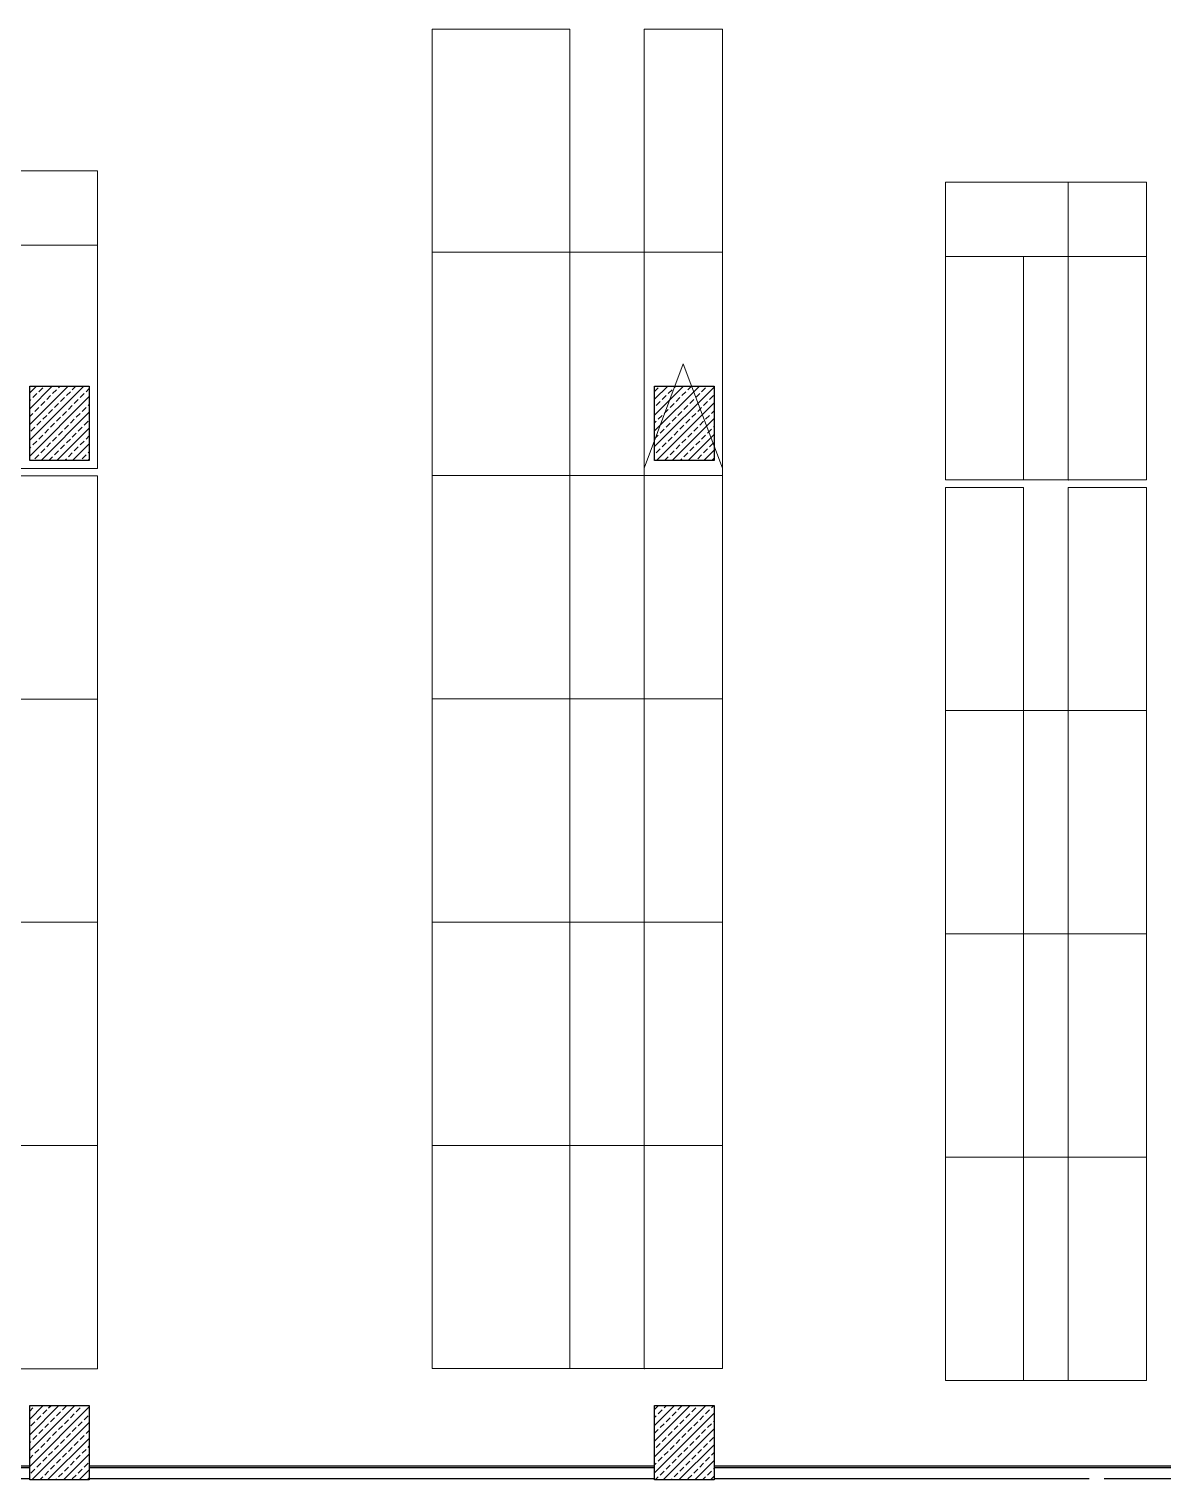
# Model space of a CAD drawing. Header units: metres. Extents: x -20317 to 2216, y -10281 to 3094.
# Drawn here: x -6799 to -5275, y -8096 to -6146 of the extents above; entities that cross this region are included whole.
import ezdxf

# ---------------------------------------------------------------- set-up
doc = ezdxf.new("R2010")
doc.units = ezdxf.units.M
doc.header["$MEASUREMENT"] = 0
doc.layers.get('0').update_dxf_attribs({"color": 30, "lineweight": 0})
for name, color, linetype in [('AG-PLASTER', 73, 'Continuous'), ('V-0_Hatch_Concrete', 252, 'Continuous'), ('V-2_Column', 160, 'Continuous')]:
    doc.layers.add(name, color=color, linetype=linetype)
doc.layers.add('AG-Wall', color=4, linetype='Continuous', lineweight=20)
doc.layers.add('SP1-Equipment', color=4, linetype='Continuous', lineweight=9)

# ---------------------------------------------------------------- blocks, each defined once
blk = doc.blocks.new('$0$150714_ARSA$0$KOLON 80X120')
at = {"layer": 'V-0_Hatch_Concrete'}
h = blk.add_hatch(dxfattribs=at)
h.set_pattern_fill('ANSI33', color=256, scale=60)
h.set_pattern_definition([(45, (-19036.79, -4512.143), (-10.606602, 10.606602), []), (45, (-19026.183, -4512.143), (-10.606602, 10.606602), [7.5, -3.75])])
h.paths.add_polyline_path([(0, 100), (80, 100), (80, 0), (0, 0)])
blk.add_lwpolyline([(0, 100), (80, 100), (80, 0), (0, 0), (0, 100)])
blk = doc.blocks.new('Racking 1_17')
at = {"layer": 'SP1-Equipment', "color": 7, "linetype": 'Continuous', "lineweight": 20}
for p, q in [((3000, 1850), (0, 1850)), ((0, 1850), (0, 0)), ((3000, 0), (3000, 1850)), ((0, 0), (3000, 0))]:
    blk.add_line(p, q, dxfattribs=at)
blk.add_point((0, 1850), dxfattribs=at)
blk = doc.blocks.new('Racking 1_19')
at = {"layer": 'SP1-Equipment', "color": 7, "linetype": 'Continuous', "lineweight": 20}
for p, q in [((3000, 1050), (0, 1050)), ((0, 1050), (0, 0)), ((3000, 0), (3000, 1050)), ((0, 0), (3000, 0))]:
    blk.add_line(p, q, dxfattribs=at)
blk.add_point((0, 1050), dxfattribs=at)
blk = doc.blocks.new('Racking 1_31')
at = {"layer": 'SP1-Equipment', "color": 7, "linetype": 'Continuous', "lineweight": 20}
for p, q in [((0, 1850), (0, 2850)), ((3000, 1850), (0, 1850)), ((0, 1850), (0, 0)), ((3000, 0), (3000, 1850)), ((0, 0), (3000, 0))]:
    blk.add_line(p, q, dxfattribs=at)
blk = doc.blocks.new('Racking 1_33')
at = {"layer": 'SP1-Equipment', "color": 7, "linetype": 'Continuous', "lineweight": 20}
for p, q in [((0, 1050), (0, 2050)), ((3000, 1050), (3000, 2050)), ((3000, 1050), (0, 1050)), ((0, 1050), (0, 0)), ((3000, 0), (3000, 1050)), ((0, 0), (3000, 0))]:
    blk.add_line(p, q, dxfattribs=at)
blk = doc.blocks.new('Racking 1_30')
at = {"layer": 'SP1-Equipment', "color": 7, "linetype": 'Continuous', "lineweight": 20}
for p, q in [((-1000, 1050), (0, 1050)), ((-1000, 0), (-1000, 1050)), ((3000, 1050), (0, 1050)), ((0, 1050), (0, 0)), ((3000, 0), (3000, 1050)), ((-1000, 0), (0, 0)), ((0, 0), (3000, 0))]:
    blk.add_line(p, q, dxfattribs=at)
for p in [(0, 1050), (3000, 1050)]:
    blk.add_point(p, dxfattribs=at)
blk = doc.blocks.new('Racking 1_41')
at = {"layer": 'SP1-Equipment', "color": 7, "linetype": 'Continuous', "lineweight": 20}
for p, q in [((0, 1050), (0, 1650)), ((3000, 1050), (0, 1050)), ((0, 1050), (0, 0)), ((3000, 0), (3000, 1050)), ((0, 0), (3000, 0))]:
    blk.add_line(p, q, dxfattribs=at)
blk = doc.blocks.new('Racking 1_42')
at = {"layer": 'SP1-Equipment', "color": 7, "linetype": 'Continuous', "lineweight": 20}
for p, q in [((-1000, 1650), (0, 1650)), ((-1000, 0), (-1000, 1650)), ((0, 1050), (0, 1650)), ((3000, 1050), (3000, 1650)), ((3000, 1050), (0, 1050)), ((0, 1050), (0, 0)), ((3000, 0), (3000, 1050)), ((-1000, 0), (0, 0)), ((0, 0), (3000, 0))]:
    blk.add_line(p, q, dxfattribs=at)
blk = doc.blocks.new('Racking 1_44')
at = {"layer": 'SP1-Equipment', "color": 7, "linetype": 'Continuous', "lineweight": 20}
for p, q in [((3000, 1050), (0, 1050)), ((0, 1050), (0, 0)), ((100, 1050), (1500, 525)), ((3000, 0), (3000, 1050)), ((100, 0), (1500, 525)), ((0, 0), (3000, 0))]:
    blk.add_line(p, q, dxfattribs=at)
blk.add_point((0, 1050), dxfattribs=at)
blk = doc.blocks.new('A$C2E8D7F0A')
at = {"layer": 'SP1-Equipment', "color": 7, "linetype": 'Continuous', "lineweight": 20}
for p, q in [((25710, 3394), (23860, 3394)), ((25710, 3394), (25710, 2394)), ((23860, 2394), (25710, 2394)), ((25710, 2394), (25710, -606)), ((25710, -606), (23860, -606))]:
    blk.add_line(p, q, dxfattribs=at)
at = {"layer": 'SP1-Equipment', "color": 7, "linetype": 'Continuous', "lineweight": 40, "xscale": -0.9999999999999999, "zscale": 1000}
for name, p, rotation in [('Racking 1_31', (30210, 2297), 270), ('Racking 1_30', (39810, 2239), 90), ('Racking 1_31', (30210, -703), 270), ('Racking 1_31', (30210, -3703), 270), ('Racking 1_41', (37110, -3861), 270), ('Racking 1_31', (30210, -6703), 270), ('Racking 1_41', (37110, -6861), 270), ('Racking 1_31', (30210, -9703), 270), ('Racking 1_41', (37110, -9861), 270), ('Racking 1_31', (30210, -12703), 270), ('Racking 1_41', (37110, -12861), 270)]:
    blk.add_blockref(name, p, dxfattribs=dict(at, rotation=rotation))
at = {"layer": 'SP1-Equipment', "color": 7, "linetype": 'Continuous', "lineweight": 40, "zscale": 1000}
for name, p, rotation in [('Racking 1_19', (34110, 2297), 90), ('Racking 1_42', (37110, 2239), 270), ('Racking 1_44', (34110, -703), 90), ('Racking 1_17', (25710, -3706), 90), ('Racking 1_33', (34110, -3703), 90), ('Racking 1_19', (39810, -3861), 90), ('Racking 1_19', (34110, -6703), 90), ('Racking 1_17', (25710, -6706), 90), ('Racking 1_19', (39810, -6861), 90), ('Racking 1_17', (25710, -9706), 90), ('Racking 1_19', (34110, -9703), 90), ('Racking 1_19', (39810, -9861), 90), ('Racking 1_17', (25710, -12706), 90), ('Racking 1_19', (34110, -12703), 90), ('Racking 1_19', (39810, -12861), 90)]:
    blk.add_blockref(name, p, dxfattribs=dict(at, rotation=rotation))

msp = doc.modelspace()

# ---------------------------------------------------------------- linework, layer by layer
at = {"layer": 'AG-PLASTER'}
for p, q in [((-7616.1, -8076.9), (-6798.4, -8076.9)), ((-6718.4, -8076.9), (-5958.4, -8076.9)), ((-5878.4, -8076.9), (-5118.4, -8076.9))]:
    msp.add_line(p, q, dxfattribs=at)
at = {"layer": 'AG-Wall', "lineweight": -2, "ltscale": 0.3, "transparency": 33554687}
for p, q in [((-7616.8, -8078.9), (-6798.4, -8078.9)), ((-6718.4, -8078.9), (-5958.4, -8078.9)), ((-5878.4, -8078.9), (-5118.4, -8078.9)), ((-7621.5, -8093.9), (-6798.4, -8093.9)), ((-6718.4, -8093.9), (-5958.4, -8093.9)), ((-5878.4, -8093.9), (-5374.4, -8093.9)), ((-5354.4, -8093.9), (-5118.4, -8093.9))]:
    msp.add_line(p, q, dxfattribs=at)

# ---------------------------------------------------------------- block references
at = {"xscale": 0.1, "yscale": 0.1, "zscale": 0.1}
msp.add_blockref('A$C2E8D7F0A', (-9278.4, -6675.9), dxfattribs=at)
at = {"layer": 'V-2_Column'}
for p in [(-6798.4, -6725.9), (-5958.4, -6725.9), (-6798.4, -8095.9), (-5958.4, -8095.9)]:
    msp.add_blockref('$0$150714_ARSA$0$KOLON 80X120', p, dxfattribs=at)

doc.saveas('drawing.dxf')
